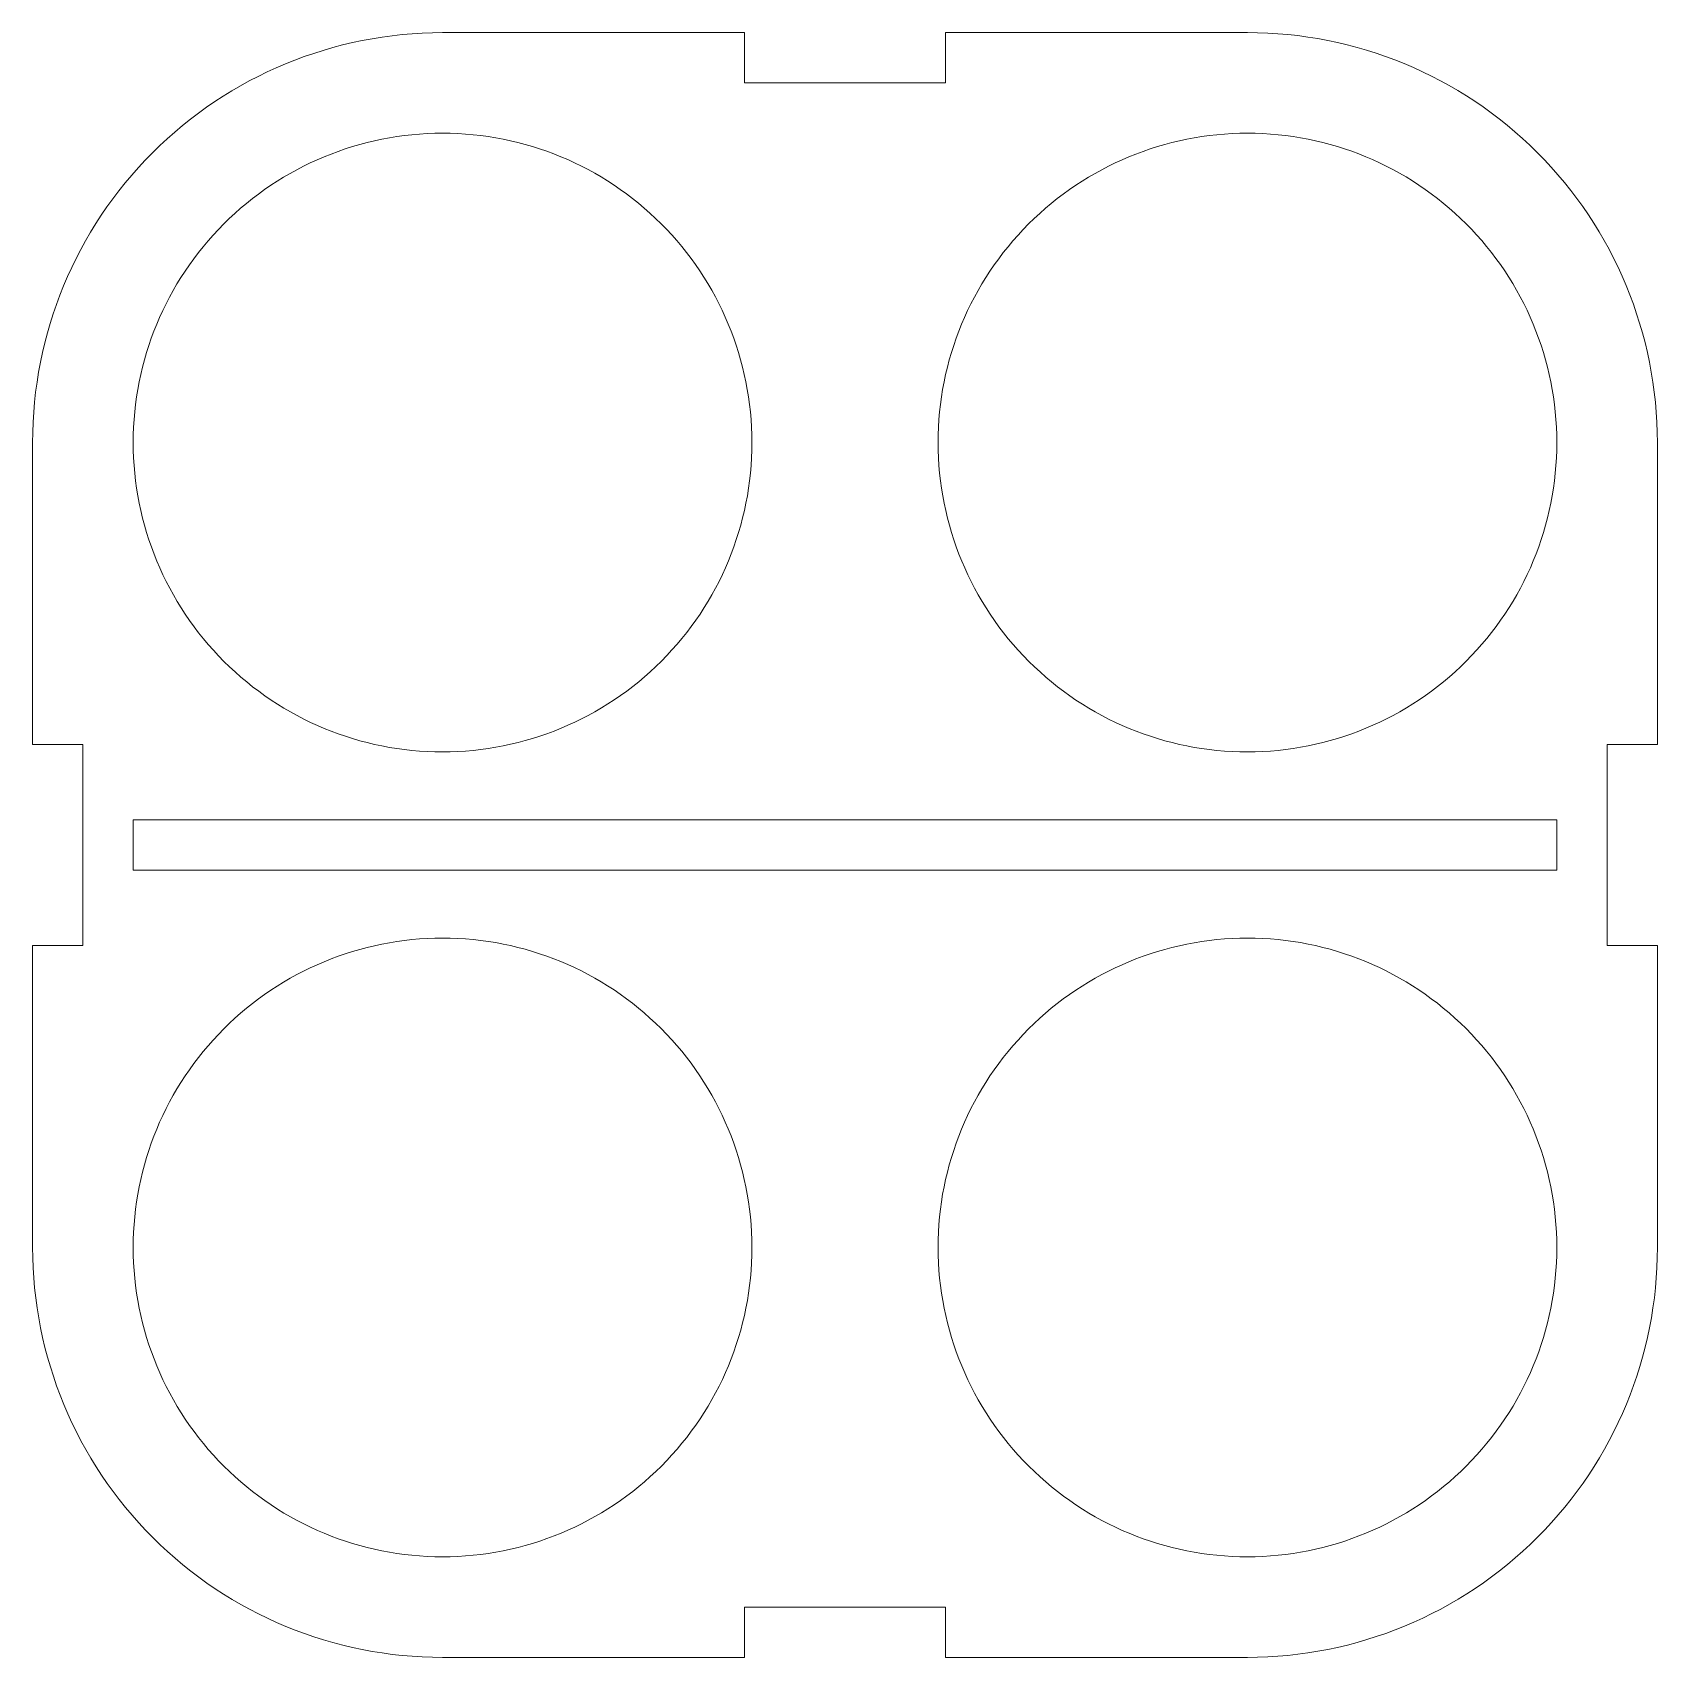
# Model space of a CAD drawing. Header units: millimetres. Extents: x -207 to 189, y -279 to 292.
# Drawn here: x -4.6 to 189.3, y -79.4 to 114.5 of the extents above; entities that cross this region are included whole.
import ezdxf

# ---------------------------------------------------------------- set-up
doc = ezdxf.new("R2010")
doc.units = ezdxf.units.MM
doc.header["$MEASUREMENT"] = 0
doc.layers.add('layer 1', color=7, linetype='Continuous')

msp = doc.modelspace()

# ---------------------------------------------------------------- linework, layer by layer
at = {"layer": 'layer 1', "lineweight": 9}
msp.add_open_spline([(44.2958, -79.3804), (31.3304, -79.3887), (18.8925, -74.2461), (9.7189, -65.0839), (9.7189, -65.0839), (0.545, -55.9217), (-4.6134, -43.4286), (-4.6216, -30.4632), (-4.6216, -30.4632), (-4.6216, -30.4632), (-4.6216, 5.5496), (-4.6216, 5.5496), (-4.6216, 5.5496), (-4.6216, 5.5496), (1.3806, 5.5496), (1.3806, 5.5496), (1.3806, 5.5496), (1.3806, 5.5496), (1.3806, 29.5582), (1.3806, 29.5582), (1.3806, 29.5582), (1.3806, 29.5582), (-4.6216, 29.5582), (-4.6216, 29.5582), (-4.6216, 29.5582), (-4.6216, 29.5582), (-4.6216, 65.571), (-4.6216, 65.571), (-4.6216, 65.571), (-4.6297, 78.5364), (0.5129, 90.9742), (9.6751, 100.1479), (9.6751, 100.1479), (18.8373, 109.3218), (31.3304, 114.4802), (44.2958, 114.4884), (44.2958, 114.4884), (44.2958, 114.4884), (80.3086, 114.4884), (80.3086, 114.4884), (80.3086, 114.4884), (80.3086, 114.4884), (80.3086, 108.4862), (80.3086, 108.4862), (80.3086, 108.4862), (80.3086, 108.4862), (104.3172, 108.4862), (104.3172, 108.4862), (104.3172, 108.4862), (104.3172, 108.4862), (104.3172, 114.4884), (104.3172, 114.4884), (104.3172, 114.4884), (104.3172, 114.4884), (140.3299, 114.4884), (140.3299, 114.4884), (140.3299, 114.4884), (153.2954, 114.4966), (165.733, 109.3539), (174.9069, 100.1917), (174.9069, 100.1917), (184.0806, 91.0295), (189.239, 78.5364), (189.2472, 65.571), (189.2472, 65.571), (189.2472, 65.571), (189.2472, 29.5582), (189.2472, 29.5582), (189.2472, 29.5582), (189.2472, 29.5582), (183.245, 29.5582), (183.245, 29.5582), (183.245, 29.5582), (183.245, 29.5582), (183.245, 5.5496), (183.245, 5.5496), (183.245, 5.5496), (183.245, 5.5496), (189.2472, 5.5496), (189.2472, 5.5496), (189.2472, 5.5496), (189.2472, 5.5496), (189.2472, -30.4632), (189.2472, -30.4632), (189.2472, -30.4632), (189.2554, -43.4286), (184.1129, -55.8663), (174.9507, -65.0401), (174.9507, -65.0401), (165.7885, -74.2138), (153.2954, -79.3722), (140.3299, -79.3804), (140.3299, -79.3804), (140.3299, -79.3804), (104.3172, -79.3804), (104.3172, -79.3804), (104.3172, -79.3804), (104.3172, -79.3804), (104.3172, -73.3783), (104.3172, -73.3783), (104.3172, -73.3783), (104.3172, -73.3783), (80.3086, -73.3783), (80.3086, -73.3783), (80.3086, -73.3783), (80.3086, -73.3783), (80.3086, -79.3804), (80.3086, -79.3804), (80.3086, -79.3804), (80.3086, -79.3804), (44.2958, -79.3804), (44.2958, -79.3804)], degree=3, knots=[0, 0, 0, 0, 0.03448276, 0.03448276, 0.03448276, 0.03448276, 0.06896552, 0.06896552, 0.06896552, 0.06896552, 0.10344828, 0.10344828, 0.10344828, 0.10344828, 0.13793103, 0.13793103, 0.13793103, 0.13793103, 0.17241379, 0.17241379, 0.17241379, 0.17241379, 0.20689655, 0.20689655, 0.20689655, 0.20689655, 0.24137931, 0.24137931, 0.24137931, 0.24137931, 0.27586207, 0.27586207, 0.27586207, 0.27586207, 0.31034483, 0.31034483, 0.31034483, 0.31034483, 0.34482759, 0.34482759, 0.34482759, 0.34482759, 0.37931034, 0.37931034, 0.37931034, 0.37931034, 0.4137931, 0.4137931, 0.4137931, 0.4137931, 0.44827586, 0.44827586, 0.44827586, 0.44827586, 0.48275862, 0.48275862, 0.48275862, 0.48275862, 0.51724138, 0.51724138, 0.51724138, 0.51724138, 0.55172414, 0.55172414, 0.55172414, 0.55172414, 0.5862069, 0.5862069, 0.5862069, 0.5862069, 0.62068966, 0.62068966, 0.62068966, 0.62068966, 0.65517241, 0.65517241, 0.65517241, 0.65517241, 0.68965517, 0.68965517, 0.68965517, 0.68965517, 0.72413793, 0.72413793, 0.72413793, 0.72413793, 0.75862069, 0.75862069, 0.75862069, 0.75862069, 0.79310345, 0.79310345, 0.79310345, 0.79310345, 0.82758621, 0.82758621, 0.82758621, 0.82758621, 0.86206897, 0.86206897, 0.86206897, 0.86206897, 0.89655172, 0.89655172, 0.89655172, 0.89655172, 0.93103448, 0.93103448, 0.93103448, 0.93103448, 1, 1, 1, 1], dxfattribs=at)
at = {"layer": 'layer 1', "color": 1, "lineweight": 9}
for points, knots in [([(44.2958, 102.484), (34.4997, 102.4779), (25.1073, 98.5804), (18.1847, 91.6492), (18.1847, 91.6492), (11.2621, 84.7179), (7.3765, 75.3671), (7.3828, 65.571), (7.3828, 65.571), (7.3889, 55.7748), (11.2864, 46.3824), (18.2177, 39.4598), (18.2177, 39.4598), (25.1489, 32.5372), (34.4997, 28.6517), (44.2958, 28.6579), (44.2958, 28.6579), (54.0919, 28.664), (63.4844, 32.5615), (70.407, 39.4928), (70.407, 39.4928), (77.3296, 46.424), (81.215, 55.7748), (81.2089, 65.571), (81.2089, 65.571), (81.2028, 75.3671), (77.3053, 84.7595), (70.3739, 91.6821), (70.3739, 91.6821), (63.4428, 98.6047), (54.0919, 102.4903), (44.2958, 102.484)], [0, 0, 0, 0, 0.11111111, 0.11111111, 0.11111111, 0.11111111, 0.22222222, 0.22222222, 0.22222222, 0.22222222, 0.33333333, 0.33333333, 0.33333333, 0.33333333, 0.44444444, 0.44444444, 0.44444444, 0.44444444, 0.55555556, 0.55555556, 0.55555556, 0.55555556, 0.66666667, 0.66666667, 0.66666667, 0.66666667, 0.77777778, 0.77777778, 0.77777778, 0.77777778, 1, 1, 1, 1]), ([(140.3299, 102.484), (130.5338, 102.4779), (121.1414, 98.5804), (114.2188, 91.6492), (114.2188, 91.6492), (107.2962, 84.7179), (103.4106, 75.3671), (103.4169, 65.571), (103.4169, 65.571), (103.423, 55.7748), (107.3205, 46.3824), (114.2516, 39.4598), (114.2516, 39.4598), (121.183, 32.5372), (130.5338, 28.6517), (140.3299, 28.6579), (140.3299, 28.6579), (150.1261, 28.664), (159.5185, 32.5615), (166.4411, 39.4928), (166.4411, 39.4928), (173.3637, 46.424), (177.2491, 55.7748), (177.243, 65.571), (177.243, 65.571), (177.2367, 75.3671), (173.3394, 84.7595), (166.408, 91.6821), (166.408, 91.6821), (159.4769, 98.6047), (150.1261, 102.4903), (140.3299, 102.484)], [0, 0, 0, 0, 0.11111111, 0.11111111, 0.11111111, 0.11111111, 0.22222222, 0.22222222, 0.22222222, 0.22222222, 0.33333333, 0.33333333, 0.33333333, 0.33333333, 0.44444444, 0.44444444, 0.44444444, 0.44444444, 0.55555556, 0.55555556, 0.55555556, 0.55555556, 0.66666667, 0.66666667, 0.66666667, 0.66666667, 0.77777778, 0.77777778, 0.77777778, 0.77777778, 1, 1, 1, 1]), ([(7.3828, 20.555), (7.3828, 20.555), (177.243, 20.555), (177.243, 20.555), (177.243, 20.555), (177.243, 20.555), (177.243, 14.5528), (177.243, 14.5528), (177.243, 14.5528), (177.243, 14.5528), (7.3828, 14.5528), (7.3828, 14.5528), (7.3828, 14.5528), (7.3828, 14.5528), (7.3828, 20.555), (7.3828, 20.555)], [0, 0, 0, 0, 0.2, 0.2, 0.2, 0.2, 0.4, 0.4, 0.4, 0.4, 0.6, 0.6, 0.6, 0.6, 1, 1, 1, 1]), ([(44.2958, 6.4499), (34.4997, 6.4438), (25.1073, 2.5463), (18.1847, -4.3849), (18.1847, -4.3849), (11.2621, -11.3162), (7.3765, -20.6671), (7.3828, -30.4632), (7.3828, -30.4632), (7.3889, -40.2593), (11.2864, -49.6518), (18.2177, -56.5743), (18.2177, -56.5743), (25.1489, -63.4969), (34.4997, -67.3824), (44.2958, -67.3763), (44.2958, -67.3763), (54.0919, -67.3699), (63.4844, -63.4726), (70.407, -56.5413), (70.407, -56.5413), (77.3296, -49.6099), (81.215, -40.2593), (81.2089, -30.4632), (81.2089, -30.4632), (81.2028, -20.6671), (77.3053, -11.2746), (70.3739, -4.352), (70.3739, -4.352), (63.4428, 2.5706), (54.0919, 6.4562), (44.2958, 6.4499)], [0, 0, 0, 0, 0.11111111, 0.11111111, 0.11111111, 0.11111111, 0.22222222, 0.22222222, 0.22222222, 0.22222222, 0.33333333, 0.33333333, 0.33333333, 0.33333333, 0.44444444, 0.44444444, 0.44444444, 0.44444444, 0.55555556, 0.55555556, 0.55555556, 0.55555556, 0.66666667, 0.66666667, 0.66666667, 0.66666667, 0.77777778, 0.77777778, 0.77777778, 0.77777778, 1, 1, 1, 1]), ([(140.3299, 6.4499), (130.5338, 6.4438), (121.1414, 2.5463), (114.2188, -4.3849), (114.2188, -4.3849), (107.2962, -11.3162), (103.4106, -20.6671), (103.4169, -30.4632), (103.4169, -30.4632), (103.423, -40.2593), (107.3205, -49.6518), (114.2516, -56.5743), (114.2516, -56.5743), (121.183, -63.4969), (130.5338, -67.3824), (140.3299, -67.3763), (140.3299, -67.3763), (150.1261, -67.3699), (159.5185, -63.4726), (166.4411, -56.5413), (166.4411, -56.5413), (173.3637, -49.6099), (177.2491, -40.2593), (177.243, -30.4632), (177.243, -30.4632), (177.2367, -20.6671), (173.3394, -11.2746), (166.408, -4.352), (166.408, -4.352), (159.4769, 2.5706), (150.1261, 6.4562), (140.3299, 6.4499)], [0, 0, 0, 0, 0.11111111, 0.11111111, 0.11111111, 0.11111111, 0.22222222, 0.22222222, 0.22222222, 0.22222222, 0.33333333, 0.33333333, 0.33333333, 0.33333333, 0.44444444, 0.44444444, 0.44444444, 0.44444444, 0.55555556, 0.55555556, 0.55555556, 0.55555556, 0.66666667, 0.66666667, 0.66666667, 0.66666667, 0.77777778, 0.77777778, 0.77777778, 0.77777778, 1, 1, 1, 1])]:
    msp.add_open_spline(points, degree=3, knots=knots, dxfattribs=at)

doc.saveas('drawing.dxf')
